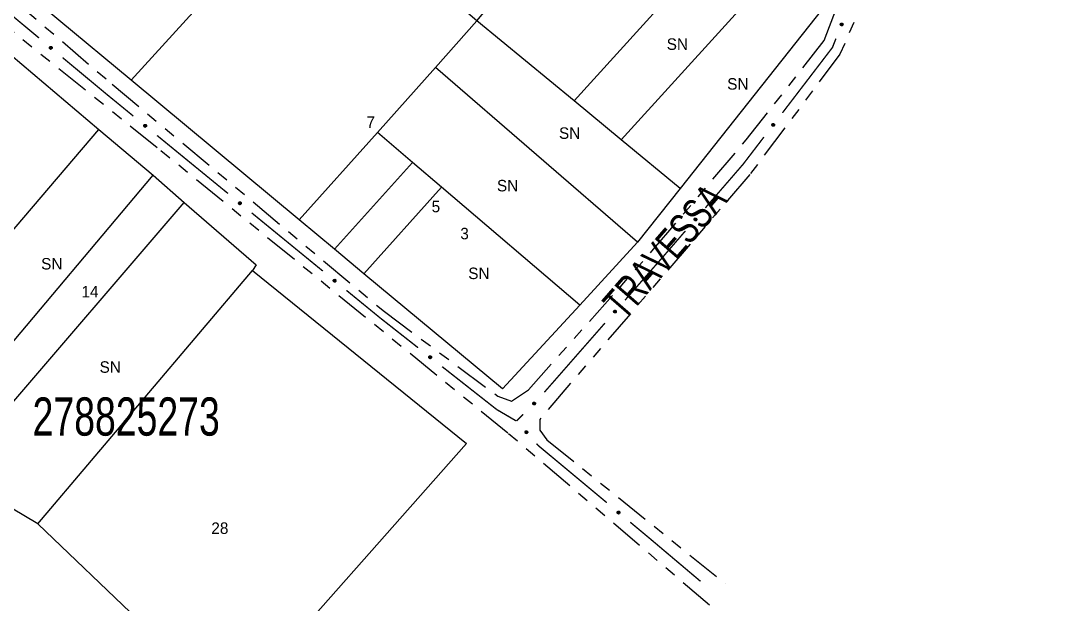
# Model space of a CAD drawing. Extents: x 204373 to 205952, y 4873300 to 4875179.
# Drawn here: x 205632.6 to 205766.9, y 4874047.8 to 4874124.2 of the extents above; entities that cross this region are included whole.
import ezdxf
from ezdxf.enums import TextEntityAlignment as Align

# ---------------------------------------------------------------- set-up
doc = ezdxf.new("R2010")
doc.units = 0
doc.header["$LTSCALE"] = 1.5
doc.header["$MEASUREMENT"] = 0
doc.linetypes.add('TRACO_25', pattern=[8, 3, -1, 1, -1, 1, -1])
for name, color, linetype in [('CD_MALHA_LOTES', 7, 'CONTINUOUS'), ('CD_TXT_QUADRA', 255, 'CONTINUOUS'), ('RU-QUADRA', 220, 'CONTINUOUS'), ('SV-EIXO-RUA-N-PAV', 6, 'CONTINUOUS'), ('SV-RUA-NAO-PAV', 7, 'CONTINUOUS'), ('SV-TXT-RUA-N-PAV', 7, 'CONTINUOUS'), ('Th_NmrPort', 1, 'CONTINUOUS')]:
    doc.layers.add(name, color=color, linetype=linetype)
doc.styles.add('ARIAL', font='ARIAL.SHX')

msp = doc.modelspace()

# ---------------------------------------------------------------- linework, layer by layer
at = {"layer": 'CD_MALHA_LOTES', "linetype": 'Continuous', "flags": 128}
for points in [[(205692.284019, 4874124.131924), (205711.587093, 4874147.322875)], [(205647.095852, 4874116.386696), (205670.894204, 4874142.584865)], [(205704.9746, 4874113.683113), (205725.178818, 4874135.958206)], [(205692.284019, 4874124.131924), (205683.199341, 4874131.969253)], [(205711.143454, 4874108.603978), (205731.311065, 4874130.830752)], [(205737.446217, 4874125.700868), (205718.862079, 4874102.248836)], [(205647.095852, 4874116.386696), (205637.643115, 4874124.247192)], [(205686.860965, 4874118.05757), (205692.284019, 4874124.131924)], [(205704.9746, 4874113.683113), (205692.284019, 4874124.131924)], [(205631.363186, 4874119.708956), (205642.862284, 4874109.962137)], [(205679.282792, 4874109.539746), (205686.860965, 4874118.05757)], [(205713.288873, 4874095.215795), (205686.860965, 4874118.05757)], [(205669.061794, 4874098.120749), (205647.095852, 4874116.386696)], [(205711.143454, 4874108.603978), (205704.9746, 4874113.683113)], [(205621.211313, 4874084.571658), (205642.862284, 4874109.962137)], [(205642.862284, 4874109.962137), (205649.947693, 4874103.956431)], [(205669.061794, 4874098.120749), (205679.282792, 4874109.539746)], [(205683.845488, 4874105.645943), (205679.282792, 4874109.539746)], [(205718.862079, 4874102.248836), (205711.143454, 4874108.603978)], [(205673.672091, 4874094.287021), (205683.845488, 4874105.645943)], [(205687.647735, 4874102.401107), (205683.845488, 4874105.645943)], [(205628.521346, 4874078.529487), (205649.947693, 4874103.956431)], [(205649.947693, 4874103.956431), (205654.009984, 4874100.421178)], [(205677.514006, 4874091.092247), (205687.647735, 4874102.401107)], [(205705.711804, 4874086.985237), (205687.647735, 4874102.401107)], [(205718.862079, 4874102.248836), (205713.288873, 4874095.215795)], [(205629.584921, 4874071.970284), (205654.009984, 4874100.421178)], [(205654.009984, 4874100.421178), (205663.422806, 4874092.229567)], [(205673.672091, 4874094.287021), (205669.061794, 4874098.120749)], [(205713.288873, 4874095.215795), (205705.711804, 4874086.985237)], [(205677.514006, 4874091.092247), (205673.672091, 4874094.287021)], [(205634.862667, 4874058.401983), (205662.922223, 4874091.52951)], [(205663.422806, 4874092.229567), (205662.922223, 4874091.52951)], [(205662.922223, 4874091.52951), (205690.905935, 4874068.904923)], [(205695.626783, 4874076.030428), (205677.514006, 4874091.092247)], [(205705.711804, 4874086.985237), (205695.626783, 4874076.030428)], [(205690.905935, 4874068.904923), (205660.471043, 4874034.468843)], [(205634.862667, 4874058.401983), (205631.456609, 4874060.42735)], [(205647.987484, 4874045.825038), (205634.862667, 4874058.401983)]]:
    msp.add_lwpolyline(points, dxfattribs=at)
at = {"layer": 'RU-QUADRA', "linetype": 'Continuous', "flags": 128}
for points in [[(205737.446217, 4874125.700868), (205718.862079, 4874102.248836), (205713.288873, 4874095.215795), (205705.711804, 4874086.985237), (205695.626783, 4874076.030428), (205677.514006, 4874091.092247), (205673.672091, 4874094.287021), (205669.061794, 4874098.120749), (205647.095852, 4874116.386696), (205637.643115, 4874124.247192), (205628.719442, 4874131.667741), (205610.596723, 4874146.737827), (205618.680543, 4874155.943543), (205626.542205, 4874164.896268), (205634.525693, 4874173.987728), (205641.876399, 4874182.358587), (205653.6503, 4874195.766503), (205677.140718, 4874176.125079), (205683.928875, 4874170.449188), (205693.13468, 4874162.75179), (205702.381209, 4874155.02034), (205711.587093, 4874147.322875), (205725.178818, 4874135.958206), (205731.311065, 4874130.830752)], [(205690.905935, 4874068.904923), (205660.471043, 4874034.468843), (205644.766316, 4874016.721931), (205635.497877, 4874024.331051), (205628.411083, 4874030.149104), (205612.681826, 4874043.651259), (205613.271122, 4874044.177822), (205605.342642, 4874051.677458), (205594.388169, 4874060.913401), (205592.619978, 4874059.35384), (205584.179129, 4874067.08005), (205559.194359, 4874088.904209), (205576.213087, 4874108.714338), (205583.155043, 4874116.79491), (205590.321033, 4874125.136261), (205602.611078, 4874139.9374), (205606.091547, 4874140.212287), (205631.363186, 4874119.708956), (205642.862284, 4874109.962137), (205649.947693, 4874103.956431), (205654.009984, 4874100.421178), (205663.422806, 4874092.229567), (205662.922223, 4874091.52951)]]:
    msp.add_lwpolyline(points, close=True, dxfattribs=at)
at = {"layer": 'SV-EIXO-RUA-N-PAV', "const_width": 0.18}
for points in [[(205625.813977, 4874129.582846), (205635.037118, 4874121.906019)], [(205739.212633, 4874121.824799), (205738.843063, 4874120.895596)], [(205738.750321, 4874120.662416), (205732.218482, 4874112.125599)], [(205738.843063, 4874120.895596), (205738.750321, 4874120.662416)], [(205638.111498, 4874119.347076), (205643.491663, 4874114.868927)], [(205643.491663, 4874114.868927), (205643.747901, 4874114.655649)], [(205643.747901, 4874114.655649), (205647.36012, 4874111.701131)], [(205650.456341, 4874109.16866), (205659.745006, 4874101.571246)], [(205729.787816, 4874108.94883), (205727.35715, 4874105.772061)], [(205727.35715, 4874105.772061), (205727.065386, 4874105.390738)], [(205727.065386, 4874105.390738), (205722.144419, 4874099.70458)], [(205662.841228, 4874099.038774), (205672.129893, 4874091.44136)], [(205719.526834, 4874096.679972), (205716.90925, 4874093.655364)], [(205716.90925, 4874093.655364), (205716.613394, 4874093.313503)], [(205716.613394, 4874093.313503), (205711.640067, 4874087.635764)], [(205675.226114, 4874088.908888), (205679.096391, 4874085.743299)], [(205679.096391, 4874085.743299), (205679.611436, 4874085.322032)], [(205679.611436, 4874085.322032), (205684.591882, 4874081.407635)], [(205709.004457, 4874084.62685), (205701.097627, 4874075.60011)], [(205687.73679, 4874078.935884), (205694.812834, 4874073.374445)], [(205694.812834, 4874073.374445), (205694.864917, 4874073.33351)], [(205694.864917, 4874073.33351), (205697.396307, 4874071.850611)], [(205698.335393, 4874072.709724), (205697.628286, 4874072.002617)], [(205697.628286, 4874072.002617), (205697.446738, 4874071.821069)], [(205700.064467, 4874068.874318), (205700.272505, 4874068.640132)], [(205700.272505, 4874068.640132), (205709.250518, 4874061.158454)], [(205712.323403, 4874058.597717), (205714.628067, 4874056.677164)], [(205714.628067, 4874056.677164), (205714.964821, 4874056.396535)], [(205714.964821, 4874056.396535), (205721.506602, 4874050.873235)]]:
    msp.add_lwpolyline(points, dxfattribs=at)
at = {"layer": 'SV-EIXO-RUA-N-PAV'}
for points in [[(205740.107159, 4874123.776031), (205740.127147, 4874123.731394), (205740.135198, 4874123.688943), (205740.131723, 4874123.651604), (205740.120048, 4874123.619409), (205740.104395, 4874123.587817), (205740.081586, 4874123.559449), (205740.049296, 4874123.53357), (205740.004659, 4874123.513204), (205739.96063, 4874123.507815), (205739.923841, 4874123.509263), (205739.889569, 4874123.519504), (205739.859135, 4874123.535225), (205739.83045, 4874123.559892), (205739.804544, 4874123.592871), (205739.785152, 4874123.63825), (205739.777544, 4874123.679922), (205739.781854, 4874123.71595), (205739.792367, 4874123.750339), (205739.808735, 4874123.7824), (205739.831285, 4874123.810119), (205739.864537, 4874123.836142), (205739.90958, 4874123.854689), (205739.951056, 4874123.862751), (205739.987135, 4874123.858948), (205740.020758, 4874123.847835), (205740.052635, 4874123.83252), (205740.082107, 4874123.810779), (205740.107159, 4874123.776031)], [(205636.534298, 4874120.803072), (205636.582935, 4874120.808218), (205636.625788, 4874120.802696), (205636.660204, 4874120.787802), (205636.687185, 4874120.766711), (205636.712357, 4874120.742025), (205636.732245, 4874120.711537), (205636.746823, 4874120.672809), (205636.752328, 4874120.624056), (205636.743785, 4874120.580528), (205636.730989, 4874120.546006), (205636.710616, 4874120.516606), (205636.686225, 4874120.492554), (205636.653872, 4874120.472943), (205636.614481, 4874120.458553), (205636.565324, 4874120.454204), (205636.523349, 4874120.459907), (205636.490438, 4874120.475187), (205636.461011, 4874120.495855), (205636.435614, 4874120.521366), (205636.416264, 4874120.551406), (205636.401847, 4874120.591093), (205636.398198, 4874120.639668), (205636.403408, 4874120.681598), (205636.418221, 4874120.714714), (205636.439222, 4874120.743228), (205636.463675, 4874120.768776), (205636.49349, 4874120.790044), (205636.534298, 4874120.803072)], [(205648.866708, 4874110.611071), (205648.915299, 4874110.616634), (205648.958198, 4874110.611479), (205648.99274, 4874110.596881), (205649.019901, 4874110.576022), (205649.045284, 4874110.551553), (205649.065433, 4874110.521237), (205649.080343, 4874110.482635), (205649.086265, 4874110.433931), (205649.078096, 4874110.390332), (205649.065597, 4874110.355701), (205649.045477, 4874110.326127), (205649.021293, 4874110.301867), (205648.98911, 4874110.281979), (205648.949844, 4874110.267252), (205648.900726, 4874110.262481), (205648.858703, 4874110.267824), (205648.825663, 4874110.282821), (205648.796059, 4874110.303236), (205648.770444, 4874110.328528), (205648.750838, 4874110.358401), (205648.736081, 4874110.397963), (205648.732015, 4874110.446504), (205648.736864, 4874110.488478), (205648.751394, 4874110.52172), (205648.772149, 4874110.550412), (205648.796382, 4874110.57617), (205648.826013, 4874110.597693), (205648.866708, 4874110.611071)], [(205731.177884, 4874110.584432), (205731.185021, 4874110.536048), (205731.181261, 4874110.493004), (205731.167791, 4874110.458006), (205731.147825, 4874110.430182), (205731.124192, 4874110.404018), (205731.094546, 4874110.382897), (205731.056448, 4874110.366742), (205731.007962, 4874110.359242), (205730.964121, 4874110.365992), (205730.929103, 4874110.377362), (205730.898891, 4874110.396511), (205730.873859, 4874110.419895), (205730.852937, 4874110.451416), (205730.836944, 4874110.490183), (205730.830582, 4874110.539121), (205730.834558, 4874110.581294), (205730.848475, 4874110.614804), (205730.867918, 4874110.645054), (205730.892366, 4874110.671476), (205730.921587, 4874110.692042), (205730.960649, 4874110.708075), (205731.009033, 4874110.713714), (205731.051142, 4874110.710229), (205731.084838, 4874110.696787), (205731.114189, 4874110.676973), (205731.140719, 4874110.653589), (205731.163192, 4874110.624672), (205731.177884, 4874110.584432)], [(205661.251594, 4874100.481185), (205661.300185, 4874100.486748), (205661.343084, 4874100.481593), (205661.377627, 4874100.466995), (205661.404788, 4874100.446136), (205661.430171, 4874100.421667), (205661.45032, 4874100.391351), (205661.465229, 4874100.35275), (205661.471152, 4874100.304045), (205661.462983, 4874100.260446), (205661.450483, 4874100.225815), (205661.430363, 4874100.196242), (205661.40618, 4874100.171981), (205661.373997, 4874100.152093), (205661.33473, 4874100.137366), (205661.285612, 4874100.132596), (205661.24359, 4874100.137938), (205661.210549, 4874100.152935), (205661.180946, 4874100.17335), (205661.155331, 4874100.198642), (205661.135724, 4874100.228515), (205661.120967, 4874100.268077), (205661.116901, 4874100.316619), (205661.121751, 4874100.358592), (205661.13628, 4874100.391834), (205661.157035, 4874100.420526), (205661.181268, 4874100.446284), (205661.210899, 4874100.467807), (205661.251594, 4874100.481185)], [(205721.012888, 4874098.228884), (205721.017098, 4874098.180157), (205721.010752, 4874098.137418), (205720.9952, 4874098.103295), (205720.973593, 4874098.076724), (205720.948428, 4874098.052031), (205720.917563, 4874098.032733), (205720.878562, 4874098.018903), (205720.829712, 4874098.014337), (205720.786357, 4874098.023715), (205720.752087, 4874098.037173), (205720.723084, 4874098.058107), (205720.699506, 4874098.082956), (205720.68052, 4874098.11568), (205720.66689, 4874098.15534), (205720.663488, 4874098.204572), (205720.669996, 4874098.24643), (205720.685906, 4874098.27904), (205720.707137, 4874098.308065), (205720.733131, 4874098.332966), (205720.763538, 4874098.351735), (205720.803494, 4874098.365386), (205720.852131, 4874098.368101), (205720.893953, 4874098.362086), (205720.926778, 4874098.346638), (205720.954882, 4874098.325093), (205720.979956, 4874098.300154), (205721.000647, 4874098.269935), (205721.012888, 4874098.228884)], [(205673.636481, 4874090.351299), (205673.685072, 4874090.356862), (205673.727971, 4874090.351707), (205673.762513, 4874090.337109), (205673.789674, 4874090.316251), (205673.815057, 4874090.291781), (205673.835206, 4874090.261465), (205673.850116, 4874090.222864), (205673.856038, 4874090.174159), (205673.847869, 4874090.130561), (205673.83537, 4874090.09593), (205673.81525, 4874090.066356), (205673.791066, 4874090.042095), (205673.758883, 4874090.022207), (205673.719617, 4874090.00748), (205673.670499, 4874090.00271), (205673.628476, 4874090.008052), (205673.595436, 4874090.023049), (205673.565832, 4874090.043464), (205673.540217, 4874090.068756), (205673.520611, 4874090.098629), (205673.505854, 4874090.138191), (205673.501788, 4874090.186733), (205673.506637, 4874090.228706), (205673.521166, 4874090.261948), (205673.541922, 4874090.290641), (205673.566154, 4874090.316398), (205673.595786, 4874090.337921), (205673.636481, 4874090.351299)], [(205710.499739, 4874086.166855), (205710.503658, 4874086.118104), (205710.497057, 4874086.075404), (205710.481301, 4874086.041374), (205710.459536, 4874086.014933), (205710.434224, 4874085.990391), (205710.403244, 4874085.971278), (205710.364161, 4874085.95768), (205710.315285, 4874085.953406), (205710.271987, 4874085.963043), (205710.237798, 4874085.976706), (205710.20892, 4874085.997813), (205710.185491, 4874086.022802), (205710.166701, 4874086.055639), (205710.153308, 4874086.09538), (205710.1502, 4874086.144631), (205710.156959, 4874086.186449), (205710.173063, 4874086.218964), (205710.194467, 4874086.247861), (205710.220609, 4874086.272607), (205710.251128, 4874086.291194), (205710.291165, 4874086.304606), (205710.339817, 4874086.30703), (205710.381602, 4874086.300765), (205710.414335, 4874086.285122), (205710.44231, 4874086.263409), (205710.467234, 4874086.23832), (205710.487743, 4874086.207979), (205710.499739, 4874086.166855)], [(205686.119394, 4874080.347093), (205686.167867, 4874080.353601), (205686.210858, 4874080.349281), (205686.245679, 4874080.335358), (205686.27324, 4874080.315032), (205686.299094, 4874080.291061), (205686.319829, 4874080.261142), (205686.335487, 4874080.222839), (205686.342356, 4874080.174259), (205686.335037, 4874080.130509), (205686.323213, 4874080.095642), (205686.303673, 4874080.065682), (205686.279966, 4874080.040956), (205686.248176, 4874080.020445), (205686.209204, 4874080.004957), (205686.160188, 4874079.999232), (205686.118069, 4874080.003755), (205686.084743, 4874080.018107), (205686.054748, 4874080.037942), (205686.028646, 4874080.062731), (205686.008461, 4874080.092217), (205685.992937, 4874080.131484), (205685.987928, 4874080.179937), (205685.99196, 4874080.221997), (205686.00584, 4874080.255516), (205686.026033, 4874080.284606), (205686.04976, 4874080.310831), (205686.078967, 4874080.332926), (205686.119394, 4874080.347093)], [(205699.929042, 4874074.147696), (205699.929735, 4874074.098792), (205699.920331, 4874074.056621), (205699.902363, 4874074.023705), (205699.878901, 4874073.998758), (205699.852024, 4874073.97594), (205699.819851, 4874073.958913), (205699.779956, 4874073.947924), (205699.730904, 4874073.946885), (205699.688336, 4874073.959358), (205699.655123, 4874073.975247), (205699.627702, 4874073.998214), (205699.605972, 4874074.024695), (205699.589391, 4874074.058699), (205699.57865, 4874074.099238), (205699.578798, 4874074.148587), (205699.588302, 4874074.189868), (205699.606517, 4874074.221249), (205699.629781, 4874074.248671), (205699.657499, 4874074.271638), (205699.689178, 4874074.28817), (205699.730013, 4874074.298911), (205699.778718, 4874074.298119), (205699.819999, 4874074.28911), (205699.851628, 4874074.271341), (205699.878109, 4874074.247829), (205699.901324, 4874074.22115), (205699.919786, 4874074.189521), (205699.929042, 4874074.147696)], [(205698.723068, 4874070.550067), (205698.771927, 4874070.547872), (205698.81347, 4874070.535995), (205698.845268, 4874070.516116), (205698.868786, 4874070.491222), (205698.889979, 4874070.463045), (205698.905077, 4874070.429923), (205698.913691, 4874070.389449), (205698.911834, 4874070.340421), (205698.896869, 4874070.298664), (205698.879048, 4874070.266447), (205698.854503, 4874070.240428), (205698.826785, 4874070.2203), (205698.791861, 4874070.205754), (205698.750759, 4874070.197425), (205698.701505, 4874070.200486), (205698.660857, 4874070.21241), (205698.630606, 4874070.232445), (205698.604605, 4874070.257287), (205698.583314, 4874070.286313), (205698.568681, 4874070.318912), (205698.560369, 4874070.36031), (205698.564034, 4874070.408884), (205698.575464, 4874070.449561), (205698.595069, 4874070.480086), (205698.620103, 4874070.505133), (205698.648106, 4874070.526732), (205698.680769, 4874070.543296), (205698.723068, 4874070.550067)], [(205710.747054, 4874060.054634), (205710.795694, 4874060.059751), (205710.838544, 4874060.054204), (205710.872951, 4874060.03929), (205710.899919, 4874060.018183), (205710.925077, 4874059.993482), (205710.944948, 4874059.962983), (205710.959503, 4874059.924246), (205710.964979, 4874059.87549), (205710.956411, 4874059.831967), (205710.943594, 4874059.797453), (205710.923204, 4874059.768064), (205710.898799, 4874059.744027), (205710.866435, 4874059.724434), (205710.827036, 4874059.710067), (205710.777876, 4874059.705747), (205710.735904, 4874059.711475), (205710.703003, 4874059.726774), (205710.673587, 4874059.747459), (205710.648205, 4874059.772985), (205710.628873, 4874059.803036), (205710.614479, 4874059.842732), (205710.610858, 4874059.891309), (205710.616092, 4874059.933236), (205710.630926, 4874059.966343), (205710.651943, 4874059.994844), (205710.676411, 4874060.020379), (205710.706238, 4874060.041629), (205710.747054, 4874060.054634)]]:
    msp.add_lwpolyline(points, close=True, dxfattribs=at)
for points in [[(205739.808735, 4874123.7824), (205739.777544, 4874123.679922)], [(205739.818997, 4874123.791992), (205739.783264, 4874123.665229)], [(205739.831285, 4874123.810119), (205739.785152, 4874123.63825)], [(205739.848087, 4874123.817134), (205739.797284, 4874123.622941)], [(205739.864537, 4874123.836142), (205739.804544, 4874123.592871)], [(205739.887061, 4874123.841282), (205739.818147, 4874123.579399)], [(205739.90958, 4874123.854689), (205739.83045, 4874123.559892)], [(205739.928585, 4874123.857074), (205739.845565, 4874123.552341)], [(205739.951056, 4874123.862751), (205739.859135, 4874123.535225)], [(205739.967098, 4874123.857909), (205739.875001, 4874123.530354)], [(205739.987135, 4874123.858948), (205739.889569, 4874123.519504)], [(205740.002586, 4874123.851137), (205739.904927, 4874123.516983)], [(205740.020758, 4874123.847835), (205739.923841, 4874123.509263)], [(205740.036315, 4874123.836254), (205739.945731, 4874123.512502)], [(205740.052635, 4874123.83252), (205739.96063, 4874123.507815)], [(205740.065492, 4874123.817307), (205739.984748, 4874123.514606)], [(205740.082107, 4874123.810779), (205740.004659, 4874123.513204)], [(205740.092651, 4874123.793289), (205740.026532, 4874123.527357)], [(205740.107159, 4874123.776031), (205740.049296, 4874123.53357)], [(205740.117058, 4874123.751274), (205740.067783, 4874123.553537)], [(205740.127147, 4874123.731394), (205740.081586, 4874123.559449)], [(205740.131841, 4874123.707214), (205740.095345, 4874123.582223)], [(205740.135198, 4874123.688943), (205740.104395, 4874123.587817)], [(205636.398198, 4874120.639668), (205636.653872, 4874120.472943)], [(205636.40183, 4874120.658475), (205636.665742, 4874120.484968)], [(205636.401847, 4874120.591093), (205636.614481, 4874120.458553)], [(205636.403408, 4874120.681598), (205636.686225, 4874120.492554)], [(205636.403953, 4874120.6141), (205636.63151, 4874120.467302)], [(205636.41299, 4874120.695345), (205636.69578, 4874120.506125)], [(205636.414811, 4874120.569555), (205636.583643, 4874120.460985)], [(205636.416264, 4874120.551406), (205636.565324, 4874120.454204)], [(205636.418221, 4874120.714714), (205636.710616, 4874120.516606)], [(205636.430442, 4874120.726977), (205636.717779, 4874120.530422)], [(205636.439222, 4874120.743228), (205636.730989, 4874120.546006)], [(205636.45506, 4874120.754421), (205636.734704, 4874120.56782)], [(205636.463675, 4874120.768776), (205636.743785, 4874120.580528)], [(205636.482128, 4874120.776275), (205636.744815, 4874120.605563)], [(205636.49349, 4874120.790044), (205636.752328, 4874120.624056)], [(205636.51339, 4874120.794638), (205636.745663, 4874120.649241)], [(205636.534298, 4874120.803072), (205636.746823, 4874120.672809)], [(205636.560905, 4874120.804799), (205636.733581, 4874120.69658)], [(205636.582935, 4874120.808218), (205636.732245, 4874120.711537)], [(205636.607377, 4874120.805176), (205636.714866, 4874120.731686)], [(205636.625788, 4874120.802696), (205636.712357, 4874120.742025)], [(205636.429681, 4874120.534098), (205636.539092, 4874120.460784)], [(205636.435614, 4874120.521366), (205636.523349, 4874120.459907)], [(205648.732015, 4874110.446504), (205648.98911, 4874110.281979)], [(205648.735485, 4874110.465342), (205649.000876, 4874110.294105)], [(205648.736081, 4874110.397963), (205648.949844, 4874110.267252)], [(205648.736864, 4874110.488478), (205649.021293, 4874110.301867)], [(205648.737988, 4874110.420987), (205648.966797, 4874110.276147)], [(205648.746328, 4874110.502306), (205649.030731, 4874110.31552)], [(205648.749228, 4874110.376537), (205648.918986, 4874110.269419)], [(205648.750838, 4874110.358401), (205648.900726, 4874110.262481)], [(205648.751394, 4874110.52172), (205649.045477, 4874110.326127)], [(205648.763509, 4874110.534087), (205649.052521, 4874110.340005)], [(205648.764403, 4874110.341208), (205648.874439, 4874110.268836)], [(205648.770444, 4874110.328528), (205648.858703, 4874110.267824)], [(205648.772149, 4874110.550412), (205649.065597, 4874110.355701)], [(205648.78789, 4874110.561741), (205649.069125, 4874110.377547)], [(205648.796382, 4874110.57617), (205649.078096, 4874110.390332)], [(205648.814769, 4874110.583827), (205649.078912, 4874110.415375)], [(205648.826013, 4874110.597693), (205649.086265, 4874110.433931)], [(205648.845873, 4874110.602457), (205649.079385, 4874110.459058)], [(205648.866708, 4874110.611071), (205649.080343, 4874110.482635)], [(205648.893299, 4874110.613026), (205649.066897, 4874110.506292)], [(205648.915299, 4874110.616634), (205649.065433, 4874110.521237)], [(205648.939766, 4874110.613801), (205649.047882, 4874110.541236)], [(205648.958198, 4874110.611479), (205649.045284, 4874110.551553)], [(205730.921587, 4874110.692042), (205730.830582, 4874110.539121)], [(205730.892366, 4874110.671476), (205730.834558, 4874110.581294)], [(205730.904844, 4874110.677927), (205730.83608, 4874110.5656)], [(205730.960649, 4874110.708075), (205730.836944, 4874110.490183)], [(205730.939661, 4874110.69424), (205730.838108, 4874110.521095)], [(205730.983723, 4874110.706916), (205730.846384, 4874110.473528)], [(205731.009033, 4874110.713714), (205730.852937, 4874110.451416)], [(205731.027973, 4874110.710857), (205730.865439, 4874110.440049)], [(205731.051142, 4874110.710229), (205730.873859, 4874110.419895)], [(205731.06527, 4874110.701219), (205730.887811, 4874110.410904)], [(205731.084838, 4874110.696787), (205730.898891, 4874110.396511)], [(205731.097592, 4874110.685079), (205730.91299, 4874110.389921)], [(205731.114189, 4874110.676973), (205730.929103, 4874110.377362)], [(205731.126023, 4874110.661607), (205730.951051, 4874110.374544)], [(205731.140719, 4874110.653589), (205730.964121, 4874110.365992)], [(205731.148969, 4874110.63546), (205730.989177, 4874110.36599)], [(205731.163192, 4874110.624672), (205731.007962, 4874110.359242)], [(205731.168599, 4874110.604977), (205731.032853, 4874110.366934)], [(205731.177884, 4874110.584432), (205731.056448, 4874110.366742)], [(205731.1807, 4874110.557919), (205731.079656, 4874110.380949)], [(205731.185021, 4874110.536048), (205731.094546, 4874110.382897)], [(205731.182983, 4874110.511501), (205731.113965, 4874110.401088)], [(205731.181261, 4874110.493004), (205731.124192, 4874110.404018)], [(205661.148395, 4874100.404201), (205661.437408, 4874100.210119)], [(205661.157035, 4874100.420526), (205661.450483, 4874100.225815)], [(205661.172777, 4874100.431855), (205661.454011, 4874100.247661)], [(205661.181268, 4874100.446284), (205661.462983, 4874100.260446)], [(205661.199656, 4874100.453941), (205661.463798, 4874100.285489)], [(205661.210899, 4874100.467807), (205661.471152, 4874100.304045)], [(205661.230759, 4874100.472572), (205661.464271, 4874100.329173)], [(205661.251594, 4874100.481185), (205661.465229, 4874100.35275)], [(205661.278185, 4874100.48314), (205661.451783, 4874100.376406)], [(205661.300185, 4874100.486748), (205661.45032, 4874100.391351)], [(205661.324653, 4874100.483915), (205661.432768, 4874100.41135)], [(205661.343084, 4874100.481593), (205661.430171, 4874100.421667)], [(205661.116901, 4874100.316619), (205661.373997, 4874100.152093)], [(205661.120372, 4874100.335456), (205661.385763, 4874100.16422)], [(205661.120967, 4874100.268077), (205661.33473, 4874100.137366)], [(205661.121751, 4874100.358592), (205661.40618, 4874100.171981)], [(205661.122875, 4874100.291101), (205661.351683, 4874100.146261)], [(205661.131215, 4874100.37242), (205661.415618, 4874100.185634)], [(205661.134115, 4874100.246651), (205661.303872, 4874100.139533)], [(205661.135724, 4874100.228515), (205661.285612, 4874100.132596)], [(205661.13628, 4874100.391834), (205661.430363, 4874100.196242)], [(205661.149289, 4874100.211323), (205661.259325, 4874100.13895)], [(205661.155331, 4874100.198642), (205661.24359, 4874100.137938)], [(205720.763538, 4874098.351735), (205720.663488, 4874098.204572)], [(205720.803494, 4874098.365386), (205720.66689, 4874098.15534)], [(205720.781711, 4874098.35284), (205720.669915, 4874098.186126)], [(205720.733131, 4874098.332966), (205720.669996, 4874098.24643)], [(205720.745975, 4874098.338653), (205720.670571, 4874098.230672)], [(205720.826456, 4874098.362839), (205720.675311, 4874098.138147)], [(205720.852131, 4874098.368101), (205720.68052, 4874098.11568)], [(205720.870864, 4874098.364108), (205720.692315, 4874098.103581)], [(205720.893953, 4874098.362086), (205720.699506, 4874098.082956)], [(205720.907513, 4874098.352241), (205720.712891, 4874098.073142)], [(205720.926778, 4874098.346638), (205720.723084, 4874098.058107)], [(205720.938804, 4874098.334184), (205720.73676, 4874098.050679)], [(205720.954882, 4874098.325093), (205720.752087, 4874098.037173)], [(205720.965769, 4874098.309043), (205720.773826, 4874098.033039)], [(205720.979956, 4874098.300154), (205720.786357, 4874098.023715)], [(205720.987099, 4874098.28156), (205720.811367, 4874098.022204)], [(205721.000647, 4874098.269935), (205720.829712, 4874098.014337)], [(205721.004857, 4874098.249951), (205720.855021, 4874098.020516)], [(205721.012888, 4874098.228884), (205720.878562, 4874098.018903)], [(205721.014103, 4874098.202249), (205720.902584, 4874098.031686)], [(205721.017098, 4874098.180157), (205720.917563, 4874098.032733)], [(205721.013586, 4874098.155778), (205720.938043, 4874098.049722)], [(205721.010752, 4874098.137418), (205720.948428, 4874098.052031)], [(205673.501788, 4874090.186733), (205673.758883, 4874090.022207)], [(205673.505258, 4874090.20557), (205673.770649, 4874090.034334)], [(205673.505854, 4874090.138191), (205673.719617, 4874090.00748)], [(205673.506637, 4874090.228706), (205673.791066, 4874090.042095)], [(205673.507761, 4874090.161215), (205673.73657, 4874090.016375)], [(205673.516101, 4874090.242534), (205673.800504, 4874090.055748)], [(205673.519001, 4874090.116765), (205673.688759, 4874090.009647)], [(205673.520611, 4874090.098629), (205673.670499, 4874090.00271)], [(205673.521166, 4874090.261948), (205673.81525, 4874090.066356)], [(205673.533282, 4874090.274316), (205673.822294, 4874090.080233)], [(205673.534176, 4874090.081437), (205673.644211, 4874090.009064)], [(205673.540217, 4874090.068756), (205673.628476, 4874090.008052)], [(205673.541922, 4874090.290641), (205673.83537, 4874090.09593)], [(205673.557663, 4874090.30197), (205673.838898, 4874090.117775)], [(205673.566154, 4874090.316398), (205673.847869, 4874090.130561)], [(205673.584542, 4874090.324055), (205673.848685, 4874090.155603)], [(205673.595786, 4874090.337921), (205673.856038, 4874090.174159)], [(205673.615646, 4874090.342686), (205673.849158, 4874090.199287)], [(205673.636481, 4874090.351299), (205673.850116, 4874090.222864)], [(205673.663072, 4874090.353254), (205673.83667, 4874090.24652)], [(205673.685072, 4874090.356862), (205673.835206, 4874090.261465)], [(205673.709539, 4874090.354029), (205673.817655, 4874090.281464)], [(205673.727971, 4874090.351707), (205673.815057, 4874090.291781)], [(205710.251128, 4874086.291194), (205710.1502, 4874086.144631)], [(205710.291165, 4874086.304606), (205710.153308, 4874086.09538)], [(205710.269308, 4874086.29219), (205710.156517, 4874086.126147)], [(205710.220609, 4874086.272607), (205710.156959, 4874086.186449)], [(205710.233487, 4874086.278217), (205710.157439, 4874086.170689)], [(205710.314112, 4874086.301922), (205710.161626, 4874086.078137)], [(205710.339817, 4874086.30703), (205710.166701, 4874086.055639)], [(205710.358526, 4874086.302925), (205710.178423, 4874086.043469)], [(205710.381602, 4874086.300765), (205710.185491, 4874086.022802)], [(205710.395103, 4874086.29084), (205710.198817, 4874086.012908)], [(205710.414335, 4874086.285122), (205710.20892, 4874085.997813)], [(205710.426286, 4874086.272596), (205710.222552, 4874085.990304)], [(205710.44231, 4874086.263409), (205710.237798, 4874085.976706)], [(205710.4531, 4874086.247294), (205710.259511, 4874085.972442)], [(205710.467234, 4874086.23832), (205710.271987, 4874085.963043)], [(205710.474266, 4874086.219684), (205710.296988, 4874085.961383)], [(205710.487743, 4874086.207979), (205710.315285, 4874085.953406)], [(205710.491835, 4874086.187969), (205710.34063, 4874085.959434)], [(205710.499739, 4874086.166855), (205710.364161, 4874085.95768)], [(205710.500795, 4874086.140213), (205710.388259, 4874085.97032)], [(205710.503658, 4874086.118104), (205710.403244, 4874085.971278)], [(205710.5, 4874086.093746), (205710.423825, 4874085.988143)], [(205710.497057, 4874086.075404), (205710.434224, 4874085.990391)], [(205686.017712, 4874080.268116), (205686.310446, 4874080.079694)], [(205686.026033, 4874080.284606), (205686.323213, 4874080.095642)], [(205686.041551, 4874080.296239), (205686.326316, 4874080.117551)], [(205686.04976, 4874080.310831), (205686.335037, 4874080.130509)], [(205686.067995, 4874080.318844), (205686.335365, 4874080.155563)], [(205686.078967, 4874080.332926), (205686.342356, 4874080.174259)], [(205686.09873, 4874080.338076), (205686.334988, 4874080.199247)], [(205686.119394, 4874080.347093), (205686.335487, 4874080.222839)], [(205686.145941, 4874080.349565), (205686.321583, 4874080.246229)], [(205686.167867, 4874080.353601), (205686.319829, 4874080.261142)], [(205686.192385, 4874080.351244), (205686.301892, 4874080.280796)], [(205686.210858, 4874080.349281), (205686.299094, 4874080.291061)], [(205685.987928, 4874080.179937), (205686.248176, 4874080.020445)], [(205685.991031, 4874080.198838), (205686.259704, 4874080.032798)], [(205685.99196, 4874080.221997), (205686.279966, 4874080.040956)], [(205685.992937, 4874080.131484), (205686.209204, 4874080.004957)], [(205685.994397, 4874080.15454), (205686.22598, 4874080.01418)], [(205686.001153, 4874080.236007), (205686.289137, 4874080.054789)], [(205686.00584, 4874080.255516), (205686.303673, 4874080.065682)], [(205686.006499, 4874080.110318), (205686.178309, 4874080.006523)], [(205686.008461, 4874080.092217), (205686.160188, 4874079.999232)], [(205686.022359, 4874080.075291), (205686.133782, 4874080.005073)], [(205686.028646, 4874080.062731), (205686.118069, 4874080.003755)], [(205699.730013, 4874074.298911), (205699.57865, 4874074.099238)], [(205699.689178, 4874074.28817), (205699.578798, 4874074.148587)], [(205699.707384, 4874074.287964), (205699.583881, 4874074.129726)], [(205699.752732, 4874074.294718), (205699.585811, 4874074.081483)], [(205699.670719, 4874074.276385), (205699.587741, 4874074.17411)], [(205699.657499, 4874074.271638), (205699.588302, 4874074.189868)], [(205699.778718, 4874074.298119), (205699.589391, 4874074.058699)], [(205699.797116, 4874074.292788), (205699.600284, 4874074.045783)], [(205699.819999, 4874074.28911), (205699.605972, 4874074.024695)], [(205699.832816, 4874074.278315), (205699.618616, 4874074.013943)], [(205699.851628, 4874074.271341), (205699.627702, 4874073.998214)], [(205699.862727, 4874074.258053), (205699.640808, 4874073.989821)], [(205699.878109, 4874074.247829), (205699.655123, 4874073.975247)], [(205699.887813, 4874074.231037), (205699.676508, 4874073.969559)], [(205699.901324, 4874074.22115), (205699.688336, 4874073.959358)], [(205699.90711, 4874074.202091), (205699.713173, 4874073.956051)], [(205699.919786, 4874074.189521), (205699.730904, 4874073.946885)], [(205699.922548, 4874074.169286), (205699.756592, 4874073.951227)], [(205699.929042, 4874074.147696), (205699.779956, 4874073.947924)], [(205699.928337, 4874074.121043), (205699.804835, 4874073.958946)], [(205699.929735, 4874074.098792), (205699.819851, 4874073.958913)], [(205699.924478, 4874074.074729), (205699.8415, 4874073.974383)], [(205699.920331, 4874074.056621), (205699.852024, 4874073.97594)], [(205698.560369, 4874070.36031), (205698.750759, 4874070.197425)], [(205698.564034, 4874070.408884), (205698.791861, 4874070.205754)], [(205698.565895, 4874070.382742), (205698.768906, 4874070.203526)], [(205698.568681, 4874070.318912), (205698.701505, 4874070.200486)], [(205698.569961, 4874070.337074), (205698.720633, 4874070.204447)], [(205698.570442, 4874070.426935), (205698.805398, 4874070.215866)], [(205698.575464, 4874070.449561), (205698.826785, 4874070.2203)], [(205698.579355, 4874070.29979), (205698.676554, 4874070.21092)], [(205698.583314, 4874070.286313), (205698.660857, 4874070.21241)], [(205698.586996, 4874070.461718), (205698.838265, 4874070.232287)], [(205698.595069, 4874070.480086), (205698.854503, 4874070.240428)], [(205698.608989, 4874070.490381), (205698.863654, 4874070.253017)], [(205698.620103, 4874070.505133), (205698.879048, 4874070.266447)], [(205698.637439, 4874070.513829), (205698.885988, 4874070.287458)], [(205698.648106, 4874070.526732), (205698.896869, 4874070.298664)], [(205698.667473, 4874070.531384), (205698.901637, 4874070.323262)], [(205698.680769, 4874070.543296), (205698.911834, 4874070.340421)], [(205698.701132, 4874070.544858), (205698.909016, 4874070.36632)], [(205698.723068, 4874070.550067), (205698.913691, 4874070.389449)], [(205698.749633, 4874070.54779), (205698.904158, 4874070.414935)], [(205698.771927, 4874070.547872), (205698.905077, 4874070.429923)], [(205698.795638, 4874070.541204), (205698.890911, 4874070.452447)], [(205698.81347, 4874070.535995), (205698.889979, 4874070.463045)], [(205710.610858, 4874059.891309), (205710.866435, 4874059.724434)], [(205710.614479, 4874059.842732), (205710.827036, 4874059.710067)], [(205710.614501, 4874059.910113), (205710.878312, 4874059.736452)], [(205710.616092, 4874059.933236), (205710.898799, 4874059.744027)], [(205710.616598, 4874059.865737), (205710.844069, 4874059.718807)], [(205710.625683, 4874059.946977), (205710.908362, 4874059.757592)], [(205710.62743, 4874059.821186), (205710.796199, 4874059.712517)], [(205710.628873, 4874059.803036), (205710.777876, 4874059.705747)], [(205710.630926, 4874059.966343), (205710.923204, 4874059.768064)], [(205710.64228, 4874059.78572), (205710.751648, 4874059.712343)], [(205710.643154, 4874059.978599), (205710.930376, 4874059.781877)], [(205710.648205, 4874059.772985), (205710.735904, 4874059.711475)], [(205710.651943, 4874059.994844), (205710.943594, 4874059.797453)], [(205710.667788, 4874060.006029), (205710.947322, 4874059.819265)], [(205710.676411, 4874060.020379), (205710.956411, 4874059.831967)], [(205710.694868, 4874060.027867), (205710.957456, 4874059.857002)], [(205710.706238, 4874060.041629), (205710.964979, 4874059.87549)], [(205710.726141, 4874060.046212), (205710.958329, 4874059.900679)], [(205710.747054, 4874060.054634), (205710.959503, 4874059.924246)], [(205710.773661, 4874060.056345), (205710.946274, 4874059.948025)], [(205710.795694, 4874060.059751), (205710.944948, 4874059.962983)], [(205710.820134, 4874060.056694), (205710.92758, 4874059.983142)], [(205710.838544, 4874060.054204), (205710.925077, 4874059.993482)]]:
    msp.add_lwpolyline(points, dxfattribs=at)
at = {"layer": 'SV-RUA-NAO-PAV', "linetype": 'TRACO_25'}
for points in [[(205783.849233, 4874224.289283, 4.829731), (205775.81777, 4874203.687322, 4.953412), (205765.585006, 4874175.909652, 4.953412), (205756.647721, 4874159.39151, 5.200774), (205745.165908, 4874132.180628, 5.200774), (205739.736068, 4874119.779472, 5.151302), (205727.972139, 4874104.078211, 5.176038), (205700.488162, 4874072.050783, 5.250247), (205700.513642, 4874070.625623, 5.250247), (205701.422039, 4874069.371738, 5.176038), (205724.783552, 4874050.547381, 4.804995)], [(205722.681053, 4874047.772159, 4.804995), (205696.332094, 4874070.225752, 5.225511), (205650.47242, 4874107.556811, 5.769707), (205607.196677, 4874142.32663, 6.437585), (205605.462124, 4874143.290271, 6.437585), (205603.261446, 4874142.112616, 6.33864), (205583.711281, 4874122.561249, 6.14075), (205575.701917, 4874111.485347, 5.967597), (205566.290238, 4874100.659531, 5.843915), (205555.200867, 4874089.883791, 5.769707), (205555.526726, 4874088.783655, 5.769707), (205590.015707, 4874059.728989, 5.843915), (205641.661864, 4874015.096878, 5.547081)]]:
    msp.add_polyline3d(points, dxfattribs=at)
msp.add_polyline3d([(205651.546998, 4874195.591571, 6.116014), (205623.98562, 4874163.819151, 6.041805), (205609.945545, 4874147.187904, 6.33864), (205610.04613, 4874145.812747, 6.33864), (205610.722517, 4874144.812607, 6.33864), (205644.610509, 4874115.857978, 5.868652), (205680.176416, 4874086.128193, 5.200774), (205695.003479, 4874075.076347, 5.126565), (205696.781516, 4874074.426201, 5.126565), (205699.009616, 4874075.901273, 5.126565), (205715.38007, 4874094.277641, 5.126565), (205727.49499, 4874108.578732, 5.126565), (205737.682236, 4874121.579758, 5.225511), (205739.308505, 4874125.880169, 5.225511), (205739.532761, 4874129.455558, 5.10183), (205711.706452, 4874151.884209, 5.448136), (205666.722628, 4874190.990429, 5.893388), (205656.378697, 4874198.866735, 6.091278), (205654.175212, 4874198.766815, 6.091278)], close=True, dxfattribs=at)

# ---------------------------------------------------------------- texts
at = {"layer": 'CD_TXT_QUADRA', "style": 'ARIAL', "width": 0.7}
msp.add_text('278825273', height=5, dxfattribs=at).set_placement((205634.195425, 4874069.918906))
at = {"layer": 'SV-TXT-RUA-N-PAV', "style": 'ARIAL', "width": 0.7}
msp.add_text('TRAVESSA', height=4, rotation=49, dxfattribs=at).set_placement((205711.485725, 4874084.878033))
at = {"layer": 'Th_NmrPort', "color": 1}
for s, p in [('SN', (205717.089125, 4874121.106554)), ('SN', (205724.993292, 4874115.906444)), ('7', (205677.831978, 4874110.898548)), ('SN', (205703.004847, 4874109.469057)), ('SN', (205694.892675, 4874102.604912)), ('5', (205686.360158, 4874099.874315)), ('3', (205690.104237, 4874096.33824)), ('SN', (205635.307078, 4874092.39227)), ('SN', (205691.144259, 4874091.13813)), ('14', (205640.572858, 4874088.740196)), ('SN', (205642.950953, 4874078.888091)), ('28', (205657.559247, 4874057.824969))]:
    msp.add_text(s, height=1.5, dxfattribs=at).set_placement(p, align=Align.MIDDLE_LEFT)

doc.saveas('drawing.dxf')
